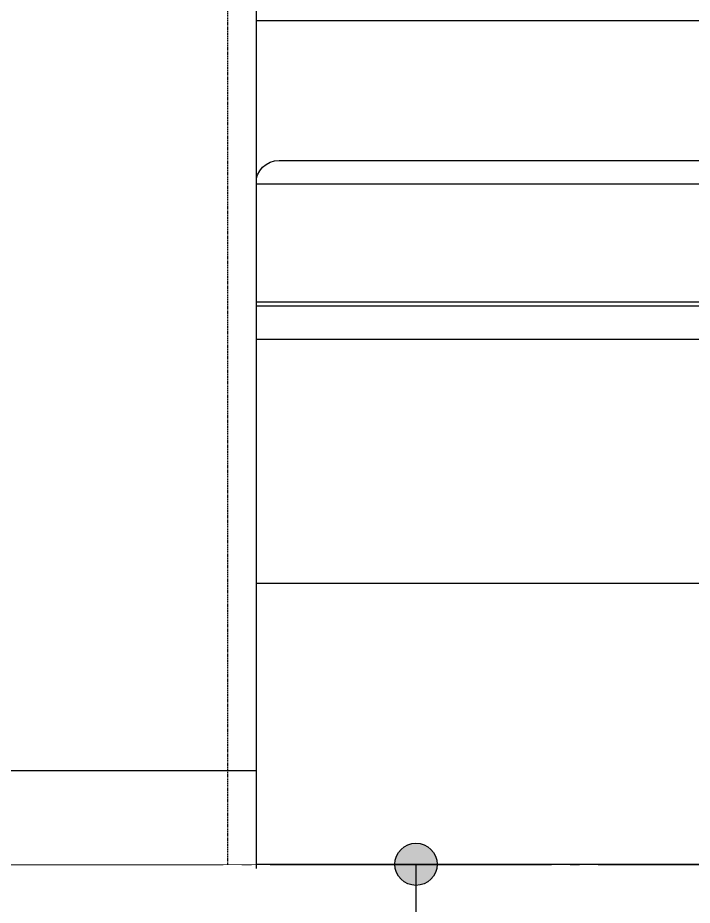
# Model space of a CAD drawing. Header units: millimetres. Extents: x 555 to 100215, y 750 to 17024.
# Drawn here: x 70561 to 71280, y 6233 to 7179 of the extents above; entities that cross this region are included whole.
import ezdxf

# ---------------------------------------------------------------- set-up
doc = ezdxf.new("R2010")
doc.units = ezdxf.units.MM
doc.set_wipeout_variables(frame=1)
doc.linetypes.add('CEN', pattern=[35, 30, -2, 1, -2])
doc.linetypes.add('HIDDEN', pattern=[9.525, 6.35, -3.175])
for name, color, linetype in [('4A.TEC 해치 1', 9, 'Continuous'), ('CEN', 1, 'CEN'), ('ELE', 7, 'Continuous'), ('SY', 1, 'Continuous'), ('WAL', 3, 'Continuous')]:
    doc.layers.add(name, color=color, linetype=linetype)

# ---------------------------------------------------------------- blocks, each defined once
blk = doc.blocks.new('zw$606B')
at = {"layer": 'ELE', "color": 6}
for p, q in [((1435.33, 776.84, 0), (25, 776.84, 0)), ((1460.33, 751.84, 0), (0, 751.84, 0)), ((1460.33, 751.84, 0), (1460.33, 586.09, 0)), ((1460.33, 621.84, 0), (0, 621.84, 0)), ((1460.33, 586.09, 0), (0, 586.09, 0))]:
    blk.add_line(p, q, dxfattribs=at)
at = {"layer": 'ELE', "color": 6, "extrusion": (3.61087e-09, 1.6748e-08, 1)}
blk.add_arc((1435.33, 751.84, 0), 25, 0, 90, dxfattribs=at)
blk = doc.blocks.new('zw$D37')
at = {"layer": 'ELE', "color": 6}
for p, q in [((0, 1930.5, 0), (0, 30.5, 0)), ((290, 134.79, 0), (0, 134.79, 0))]:
    blk.add_line(p, q, dxfattribs=at)
at = {"layer": 'ELE', "color": 5, "linetype": 'HIDDEN', "ltscale": 0.2, "elevation": 0}
blk.add_lwpolyline([(30, 34.79), (30, 1904.79)], dxfattribs=at)

msp = doc.modelspace()

# ---------------------------------------------------------------- linework, layer by layer
at = {"color": 8}
for p, q in [((70815.2, 8676.39, 0), (70815.2, 6276.39, 0)), ((68355.2, 7176.39, 0), (72275.2, 7176.39, 0)), ((68355.2, 6876.39, 0), (72275.2, 6876.39, 0)), ((68355.2, 6576.39, 0), (72275.2, 6576.39, 0))]:
    msp.add_line(p, q, dxfattribs=at)
at = {"layer": 'CEN', "ltscale": 10}
msp.add_line((68030.2, 6276.39, 0), (72575.2, 6276.39, 0), dxfattribs=at)
at = {"layer": 'WAL', "elevation": 0}
msp.add_lwpolyline([(68355.2, 8676.39), (72275.2, 8676.39), (72275.2, 6276.39), (68355.2, 6276.39)], dxfattribs=at)

# ---------------------------------------------------------------- next in the draw order: block references
at = {"xscale": -1}
msp.add_blockref('zw$606B', (72275.2, 6250.29, 0), dxfattribs=at)

# ---------------------------------------------------------------- next in the draw order: hatches: boundary and pattern name
at = {"layer": 'SY', "ltscale": 0.05}
h = msp.add_hatch(color=256, dxfattribs=at)
edge = h.paths.add_edge_path()
edge.add_arc((70985.76, 6276.47), 22.53, -360, 0, ccw=False)

# ---------------------------------------------------------------- next in the draw order: linework, layer by layer
msp.add_line((70985.76, 6276.47, 0), (70985.76, 6073.65, 0), dxfattribs=at)
msp.add_circle((70985.76, 6276.47, 0), 22.53, dxfattribs=at)

# ---------------------------------------------------------------- next in the draw order: wipeouts: each hides what was drawn before it
msp.add_wipeout([(68355.2, 6276.39), (68355.2, 8176.39), (70815.2, 8176.39), (70815.2, 6276.39)]).translate(0, 0, 0).dxf.layer = '4A.TEC 해치 1'

# ---------------------------------------------------------------- next in the draw order: block references
at = {"xscale": -1}
msp.add_blockref('zw$D37', (70815.2, 6241.6, 0), dxfattribs=at)

doc.saveas('drawing.dxf')
